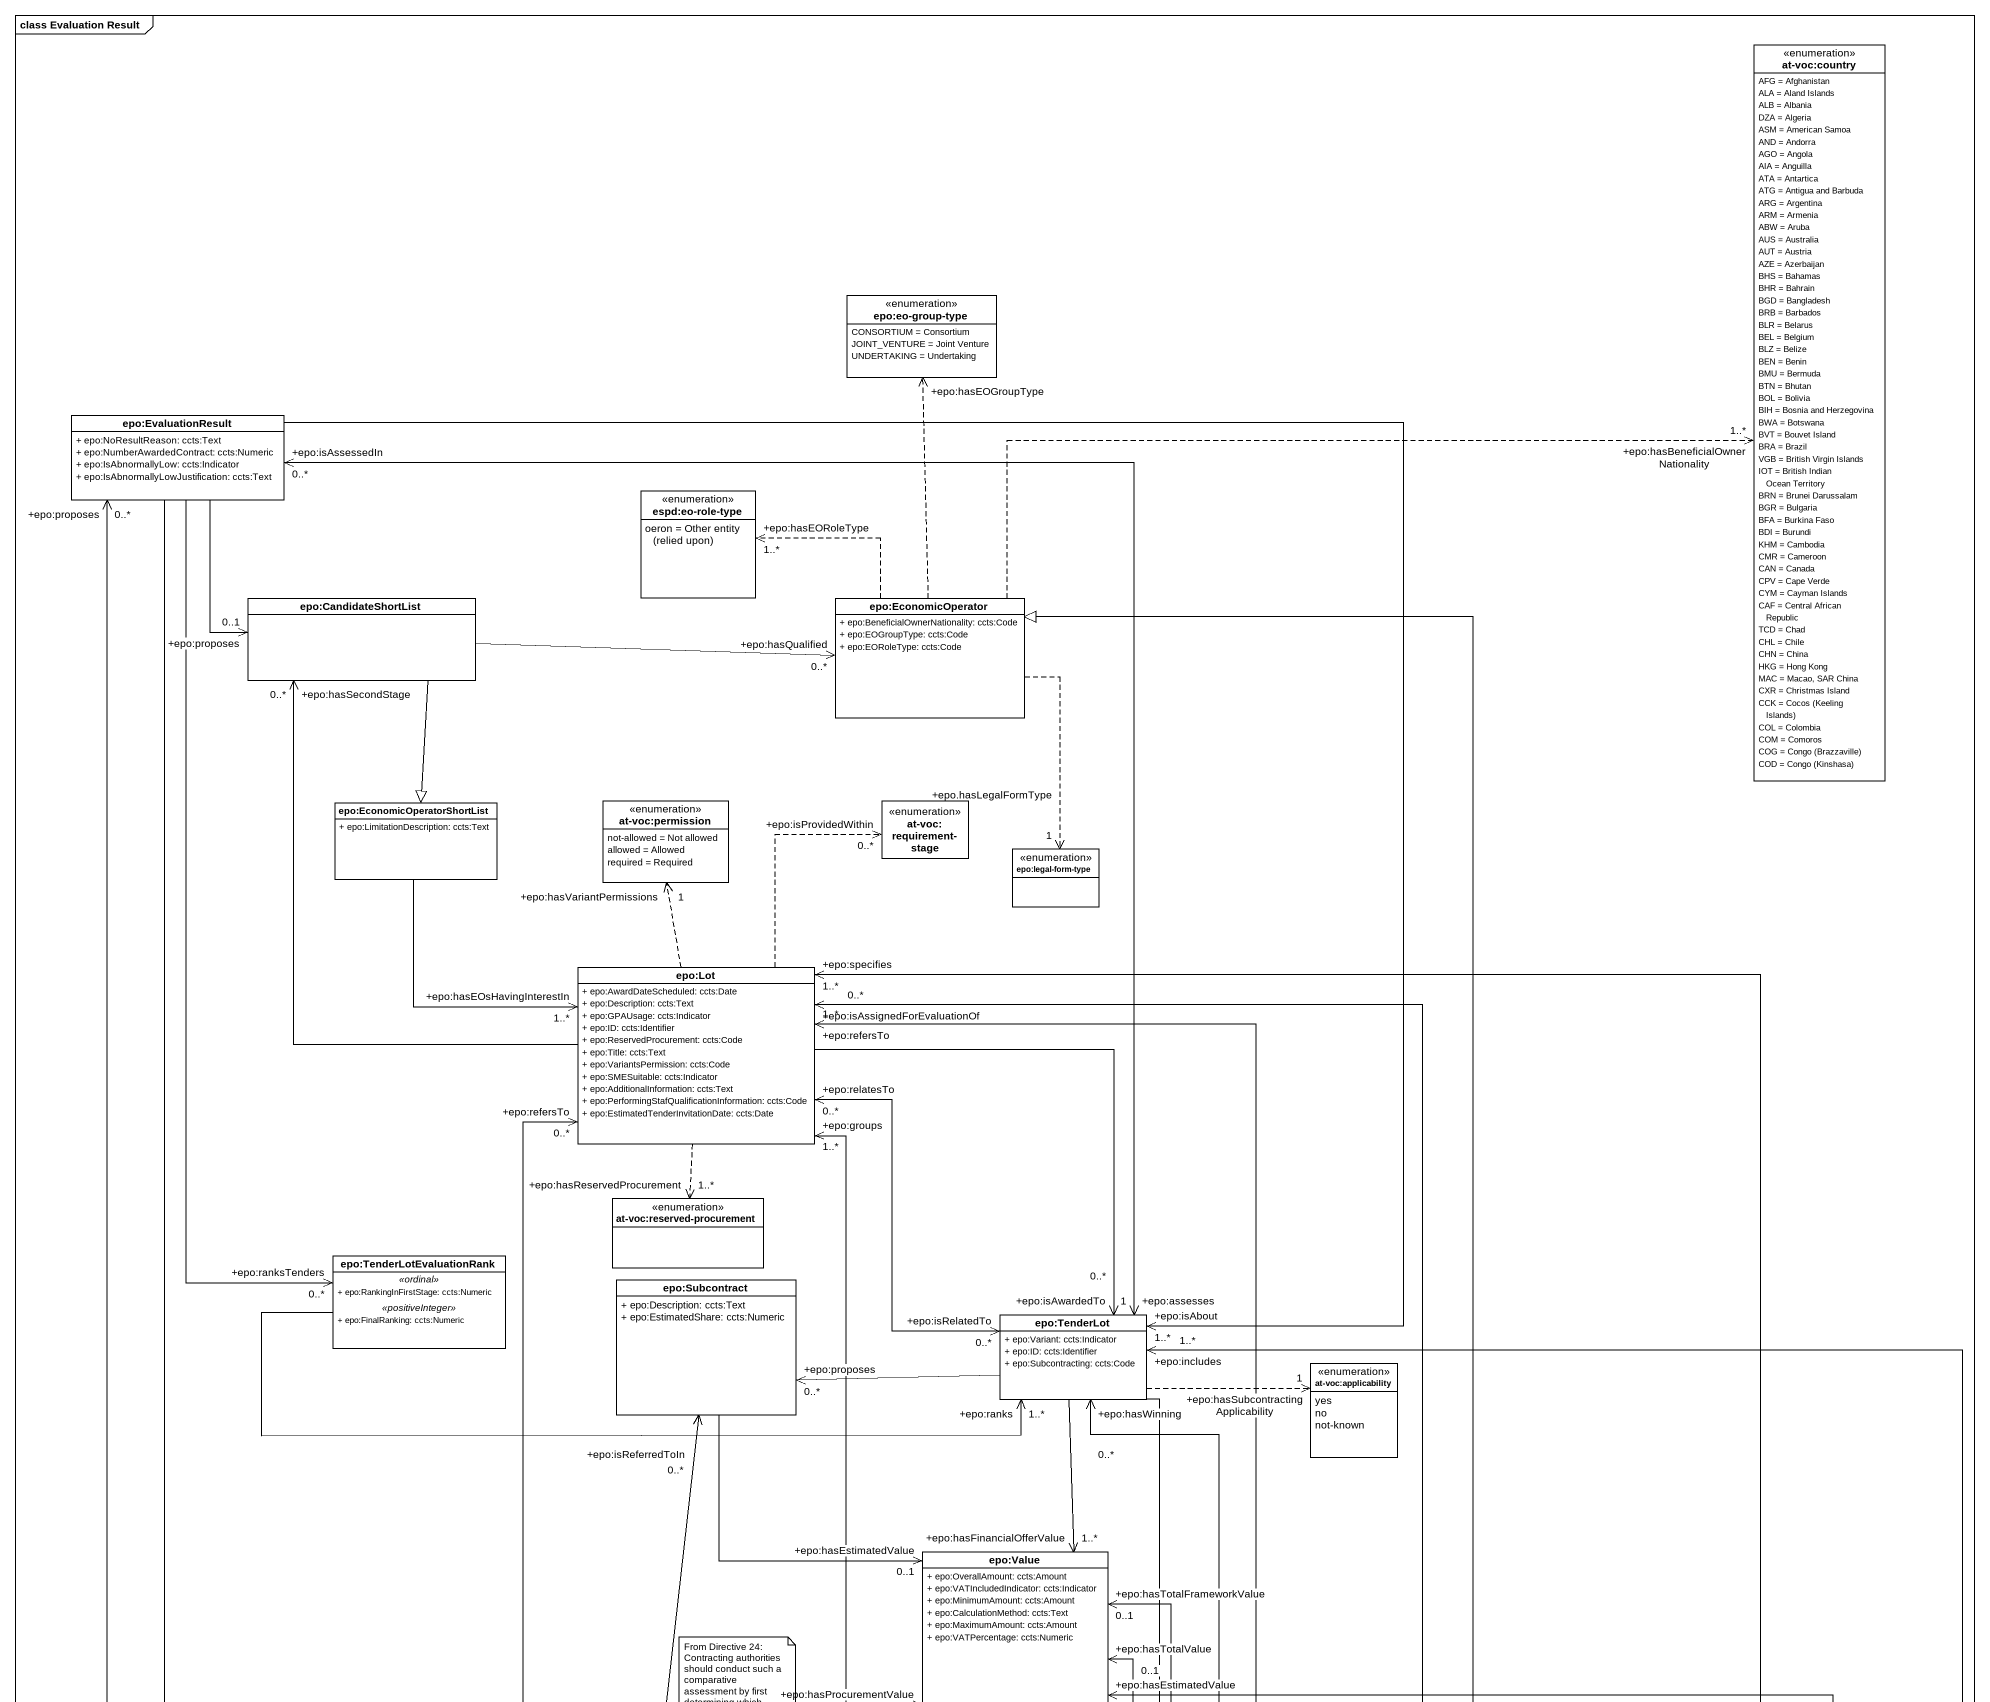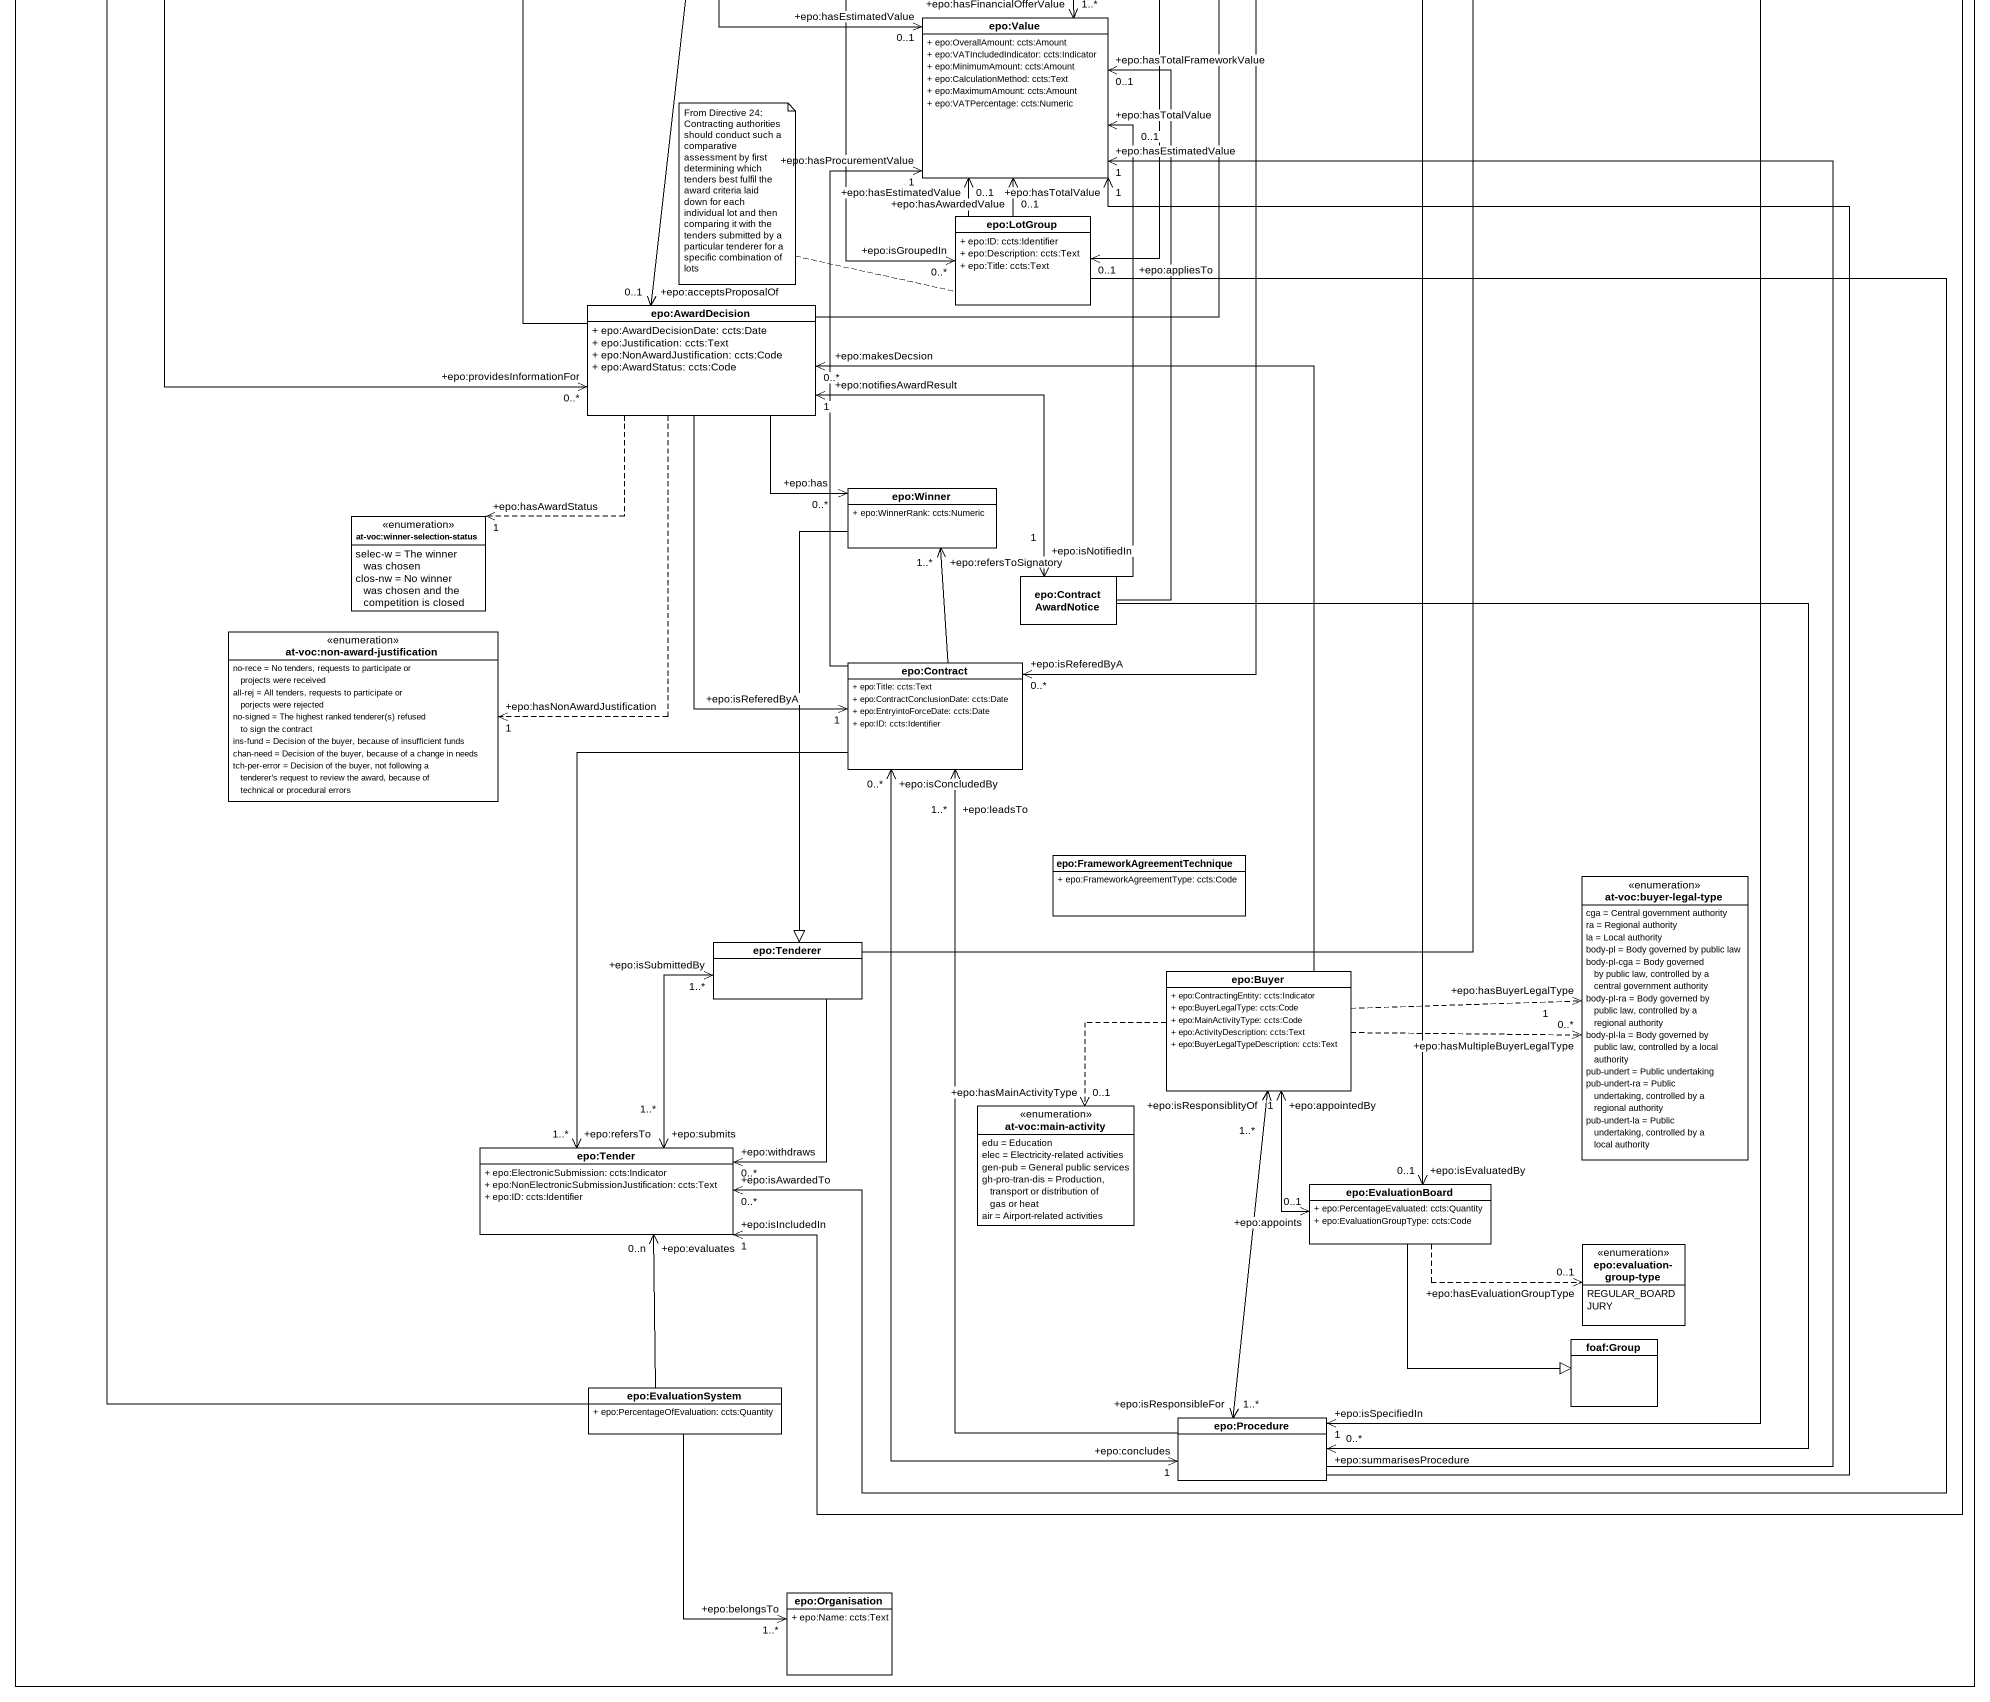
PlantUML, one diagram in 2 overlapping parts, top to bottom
@startuml
mainframe class Evaluation Result
hide circle
hide empty members
skinparam classAttributeIconSize 0
enum "at-voc:country" as at_voc_country {
  AFG = Afghanistan
  ALA = Aland Islands
  ALB = Albania
  DZA = Algeria
  ASM = American Samoa
  AND = Andorra
  AGO = Angola
  AIA = Anguilla
  ATA = Antartica
  ATG = Antigua and Barbuda
  ARG = Argentina
  ARM = Armenia
  ABW = Aruba
  AUS = Australia
  AUT = Austria
  AZE = Azerbaijan
  BHS = Bahamas
  BHR = Bahrain
  BGD = Bangladesh
  BRB = Barbados
  BLR = Belarus
  BEL = Belgium
  BLZ = Belize
  BEN = Benin
  BMU = Bermuda
  BTN = Bhutan
  BOL = Bolivia
  BIH = Bosnia and Herzegovina
  BWA = Botswana
  BVT = Bouvet Island
  BRA = Brazil
  VGB = British Virgin Islands
  IOT = British Indian Ocean Territory
  BRN = Brunei Darussalam
  BGR = Bulgaria
  BFA = Burkina Faso
  BDI = Burundi
  KHM = Cambodia
  CMR = Cameroon
  CAN = Canada
  CPV = Cape Verde
  CYM = Cayman Islands
  CAF = Central African Republic
  TCD = Chad
  CHL = Chile
  CHN = China
  HKG = Hong Kong
  MAC = Macao, SAR China
  CXR = Christmas Island
  {field} CCK = Cocos (Keeling Islands)
  COL = Colombia
  COM = Comoros
  {field} COG = Congo (Brazzaville)
  {field} COD = Congo (Kinshasa)
}
enum "epo:eo-group-type" as epo_eo_group_type {
  CONSORTIUM = Consortium
  JOINT_VENTURE = Joint Venture
  UNDERTAKING = Undertaking
}
class "epo:EvaluationResult" as epo_EvaluationResult {
  + epo:NoResultReason: ccts:Text
  + epo:NumberAwardedContract: ccts:Numeric
  + epo:IsAbnormallyLow: ccts:Indicator
  + epo:IsAbnormallyLowJustification: ccts:Text
}
enum "espd:eo-role-type" as espd_eo_role_type {
  {field} oeron = Other entity (relied upon)
}
class "epo:CandidateShortList" as epo_CandidateShortList
class "epo:EconomicOperator" as epo_EconomicOperator {
  + epo:BeneficialOwnerNationality: ccts:Code
  + epo:EOGroupType: ccts:Code
  + epo:EORoleType: ccts:Code
}
class "epo:EconomicOperatorShortList" as epo_EconomicOperatorShortLis {
  + epo:LimitationDescription: ccts:Text
}
enum "at-voc:permission" as at_voc_permission {
  not-allowed = Not allowed
  allowed = Allowed
  required = Required
}
enum "at-voc:requirement-stage" as at_voc_requirement_stage
enum "epo:legal-form-type" as epo_legal_form_type
class "epo:Lot" as epo_Lot {
  + epo:AwardDateScheduled: ccts:Date
  + epo:Description: ccts:Text
  + epo:GPAUsage: ccts:Indicator
  + epo:ID: ccts:Identifier
  + epo:ReservedProcurement: ccts:Code
  + epo:Title: ccts:Text
  + epo:VariantsPermission: ccts:Code
  + epo:SMESuitable: ccts:Indicator
  + epo:AdditionalInformation: ccts:Text
  + epo:PerformingStafQualificationInformation: ccts:Code
  + epo:EstimatedTenderInvitationDate: ccts:Date
}
enum "at-voc:reserved-procurement" as at_voc_reserved_procurement
class "epo:TenderLotEvaluationRank" as epo_TenderLotEvaluationRank {
  .. <<ordinal>> ..
  + epo:RankingInFirstStage: ccts:Numeric
  .. <<positiveInteger>> ..
  + epo:FinalRanking: ccts:Numeric
}
class "epo:Subcontract" as epo_Subcontract {
  + epo:Description: ccts:Text
  + epo:EstimatedShare: ccts:Numeric
}
class "epo:TenderLot" as epo_TenderLot {
  + epo:Variant: ccts:Indicator
  + epo:ID: ccts:Identifier
  + epo:Subcontracting: ccts:Code
}
enum "at-voc:applicability" as at_voc_applicability {
  yes
  no
  not-known
}
class "epo:Value" as epo_Value {
  + epo:OverallAmount: ccts:Amount
  + epo:VATIncludedIndicator: ccts:Indicator
  + epo:MinimumAmount: ccts:Amount
  + epo:CalculationMethod: ccts:Text
  + epo:MaximumAmount: ccts:Amount
  + epo:VATPercentage: ccts:Numeric
}
class "epo:LotGroup" as epo_LotGroup {
  + epo:ID: ccts:Identifier
  + epo:Description: ccts:Text
  + epo:Title: ccts:Text
}
class "epo:AwardDecision" as epo_AwardDecision {
  + epo:AwardDecisionDate: ccts:Date
  + epo:Justification: ccts:Text
  + epo:NonAwardJustification: ccts:Code
  + epo:AwardStatus: ccts:Code
}
enum "at-voc:winner-selection-status" as at_voc_winner_selection {
  selec-w = The winner was chosen
  clos-nw = No winner was chosen and the competition is closed
}
class "epo:Winner" as epo_Winner {
  + epo:WinnerRank: ccts:Numeric
}
class "epo:ContractAwardNotice" as epo_ContractAwardNotice
enum "at-voc:non-award-justification" as at_voc_non_award {
  no-rece = No tenders, requests to participate or projects were received
  all-rej = All tenders, requests to participate or porjects were rejected
  {field} no-signed = The highest ranked tenderer(s) refused to sign the contract
  ins-fund = Decision of the buyer, because of insufficient funds
  chan-need = Decision of the buyer, because of a change in needs
  tch-per-error = Decision of the buyer, not following a tenderer's request to review the award, because of technical or procedural errors
}
class "epo:Contract" as epo_Contract {
  + epo:Title: ccts:Text
  + epo:ContractConclusionDate: ccts:Date
  + epo:EntryintoForceDate: ccts:Date
  + epo:ID: ccts:Identifier
}
class "epo:FrameworkAgreementTechnique" as epo_FrameworkAgreementTechni {
  + epo:FrameworkAgreementType: ccts:Code
}
enum "at-voc:buyer-legal-type" as at_voc_buyer_legal_type {
  cga = Central government authority
  ra = Regional authority
  la = Local authority
  body-pl = Body governed by public law
  body-pl-cga = Body governed by public law, controlled by a central government authority
  body-pl-ra = Body governed by public law, controlled by a regional authority
  body-pl-la = Body governed by public law, controlled by a local authority
  pub-undert = Public undertaking
  pub-undert-ra = Public undertaking, controlled by a regional authority
  pub-undert-la = Public undertaking, controlled by a local authority
}
class "epo:Tenderer" as epo_Tenderer
class "epo:Buyer" as epo_Buyer {
  + epo:ContractingEntity: ccts:Indicator
  + epo:BuyerLegalType: ccts:Code
  + epo:MainActivityType: ccts:Code
  + epo:ActivityDescription: ccts:Text
  + epo:BuyerLegalTypeDescription: ccts:Text
}
enum "at-voc:main-activity" as at_voc_main_activity {
  edu = Education
  elec = Electricity-related activities
  gen-pub = General public services
  gh-pro-tran-dis = Production, transport or distribution of gas or heat
  air = Airport-related activities
}
class "epo:Tender" as epo_Tender {
  + epo:ElectronicSubmission: ccts:Indicator
  + epo:NonElectronicSubmissionJustification: ccts:Text
  + epo:ID: ccts:Identifier
}
class "epo:EvaluationBoard" as epo_EvaluationBoard {
  + epo:PercentageEvaluated: ccts:Quantity
  + epo:EvaluationGroupType: ccts:Code
}
enum "epo:evaluation-group-type" as epo_evaluation_group_type {
  REGULAR_BOARD
  JURY
}
class "foaf:Group" as foaf_Group
class "epo:EvaluationSystem" as epo_EvaluationSystem {
  + epo:PercentageOfEvaluation: ccts:Quantity
}
class "epo:Procedure" as epo_Procedure
class "epo:Organisation" as epo_Organisation {
  + epo:Name: ccts:Text
}
epo_EvaluationResult --> "+epo:proposes\n0..1" epo_CandidateShortList
epo_EvaluationResult --> "+epo:ranksTenders\n0..*" epo_TenderLotEvaluationRank
epo_EvaluationResult --> "+epo:isAbout\n1..*" epo_TenderLot
epo_EvaluationResult --> "+epo:providesInformationFor\n0..*" epo_AwardDecision
epo_CandidateShortList -right-> "+epo:hasQualified\n0..*" epo_EconomicOperator
epo_CandidateShortList --|> epo_EconomicOperatorShortLis
epo_EconomicOperator .right.> "+epo:hasBeneficialOwnerNationality\n1..*" at_voc_country
epo_EconomicOperator .up.> "+epo:hasEOGroupType" epo_eo_group_type
epo_EconomicOperator .left.> "+epo:hasEORoleType\n1..*" espd_eo_role_type
epo_EconomicOperator ..> "+epo.hasLegalFormType\n1" epo_legal_form_type
epo_EconomicOperatorShortLis --> "+epo:hasEOsHavingInterestIn\n1..*" epo_Lot
epo_Lot -up-> "+epo:hasSecondStage\n0..*" epo_CandidateShortList
epo_Lot .up.> "+epo:hasVariantPermissions\n1" at_voc_permission
epo_Lot .up.> "+epo:isProvidedWithin\n0..*" at_voc_requirement_stage
epo_Lot ..> "+epo:hasReservedProcurement\n1..*" at_voc_reserved_procurement
epo_Lot --> "+epo:isAwardedTo\n0..*" epo_TenderLot
epo_Lot "+epo:groups\n1..*" <--> "+epo:isGroupedIn\n0..*" epo_LotGroup
epo_TenderLotEvaluationRank -right-> "+epo:ranks\n1..*" epo_TenderLot
epo_Subcontract --> "+epo:hasEstimatedValue\n0..1" epo_Value
epo_Subcontract "+epo:isReferredToIn\n0..*" <--> "+epo:acceptsProposalOf\n0..1" epo_AwardDecision
epo_TenderLot "+epo:assesses\n1" <-up-> "+epo:isAssessedIn\n0..*" epo_EvaluationResult
epo_TenderLot "+epo:isRelatedTo\n0..*" <-up-> "+epo:relatesTo\n0..*" epo_Lot
epo_TenderLot -left-> "+epo:proposes\n0..*" epo_Subcontract
epo_TenderLot .right.> "+epo:hasSubcontractingApplicability\n1" at_voc_applicability
epo_TenderLot --> "+epo:hasFinancialOfferValue\n1..*" epo_Value
epo_TenderLot --> "+epo:appliesTo\n0..1" epo_LotGroup
epo_LotGroup -up-> "+epo:hasEstimatedValue\n0..1" epo_Value
epo_LotGroup -up-> "+epo:hasAwardedValue\n0..1" epo_Value
epo_LotGroup --> "+epo:isAwardedTo\n0..*" epo_Tender
epo_AwardDecision -up-> "+epo:refersTo\n0..*" epo_Lot
epo_AwardDecision -up-> "+epo:hasWinning\n0..*" epo_TenderLot
epo_AwardDecision ..> "+epo:hasAwardStatus\n1" at_voc_winner_selection
epo_AwardDecision --> "+epo:has\n0..*" epo_Winner
epo_AwardDecision ..> "+epo:hasNonAwardJustification\n1" at_voc_non_award
epo_AwardDecision --> "+epo:isReferedByA\n1" epo_Contract
epo_Winner --|> epo_Tenderer
epo_ContractAwardNotice -up-> "+epo:hasTotalValue\n0..1" epo_Value
epo_ContractAwardNotice -up-> "+epo:hasTotalFrameworkValue\n0..1" epo_Value
epo_ContractAwardNotice "+epo:isNotifiedIn\n1" <-up-> "+epo:notifiesAwardResult\n1" epo_AwardDecision
epo_ContractAwardNotice --> "+epo:summarisesProcedure\n0..*" epo_Procedure
epo_Contract "+epo:isReferedByA\n0..*" <-up-> "+epo:refersTo\n1..*" epo_Lot
epo_Contract -up-> "+epo:hasProcurementValue\n1" epo_Value
epo_Contract -up-> "+epo:refersToSignatory\n1..*" epo_Winner
epo_Contract --> "+epo:refersTo\n1..*" epo_Tender
epo_Tenderer -up-|> epo_EconomicOperator
epo_Tenderer "+epo:isSubmittedBy\n1..*" <--> "+epo:submits\n1..*" epo_Tender
epo_Tenderer --> "+epo:withdraws\n0..*" epo_Tender
epo_Buyer -up-> "+epo:makesDecsion\n0..*" epo_AwardDecision
epo_Buyer .right.> "+epo:hasMultipleBuyerLegalType\n0..*" at_voc_buyer_legal_type
epo_Buyer .right.> "+epo:hasBuyerLegalType\n1" at_voc_buyer_legal_type
epo_Buyer ..> "+epo:hasMainActivityType\n0..1" at_voc_main_activity
epo_Buyer "+epo:appointedBy\n1" <--> "+epo:appoints\n0..1" epo_EvaluationBoard
epo_Tender "+epo:isIncludedIn\n1" <-up-> "+epo:includes\n1..*" epo_TenderLot
epo_EvaluationBoard "+epo:isEvaluatedBy\n0..1" <-up-> "+epo:isAssignedForEvaluationOf\n0..*" epo_Lot
epo_EvaluationBoard .right.> "+epo:hasEvaluationGroupType\n0..1" epo_evaluation_group_type
epo_EvaluationBoard --|> foaf_Group
epo_EvaluationSystem -up-> "+epo:proposes\n0..*" epo_EvaluationResult
epo_EvaluationSystem -up-> "+epo:evaluates\n0..n" epo_Tender
epo_EvaluationSystem --> "+epo:belongsTo\n1..*" epo_Organisation
epo_Procedure "+epo:isSpecifiedIn\n1" <-up-> "+epo:specifies\n1..*" epo_Lot
epo_Procedure -up-> "+epo:hasTotalValue\n1" epo_Value
epo_Procedure -up-> "+epo:hasEstimatedValue\n1" epo_Value
epo_Procedure "+epo:concludes\n1" <-up-> "+epo:isConcludedBy\n0..*" epo_Contract
epo_Procedure -up-> "+epo:leadsTo\n1..*" epo_Contract
epo_Procedure "+epo:isResponsibleFor\n1..*" <-up-> "+epo:isResponsiblityOf\n1..*" epo_Buyer
note left of epo_LotGroup
  From Directive 24:
  Contracting authorities should conduct such a comparative assessment by first determining which tenders best fulfil the award criteria laid down for each individual lot and then comparing it with the tenders submitted by a particular tenderer for a specific combination of lots
end note
@enduml
